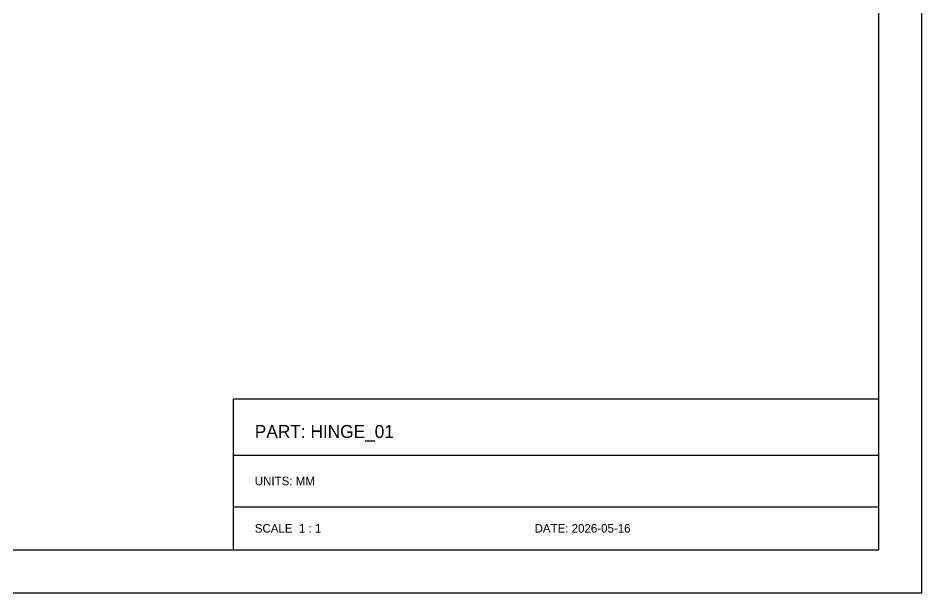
# Model space of a CAD drawing. Header units: metres. Extents: x 0 to 420, y 0 to 297.
# Drawn here: x 210 to 420, y 0 to 133.5 of the extents above; entities that cross this region are included whole.
import ezdxf

# ---------------------------------------------------------------- set-up
doc = ezdxf.new("R2010")
doc.units = ezdxf.units.M

msp = doc.modelspace()

# ---------------------------------------------------------------- linework, layer by layer
at = {"layer": 'BORDER'}
for p, q in [((260, 32), (410, 32)), ((260, 20), (410, 20))]:
    msp.add_line(p, q, dxfattribs=at)
for points in [[(0, 0), (420, 0), (420, 297), (0, 297), (0, 0)], [(10, 10), (410, 10), (410, 287), (10, 287), (10, 10)], [(260, 10), (410, 10), (410, 45), (260, 45), (260, 10)]]:
    msp.add_lwpolyline(points, dxfattribs=at)

# ---------------------------------------------------------------- texts
at = {"layer": 'DIMENSIONS', "color": 3}
msp.add_text('PART: HINGE_01', height=3, dxfattribs=at).set_placement((265, 36))
at = {"layer": 'DIMENSIONS'}
for s, p in [('UNITS: MM', (265, 25)), ('SCALE  1 : 1', (265, 14)), ('DATE: 2026-05-16', (330, 14))]:
    msp.add_text(s, height=2, dxfattribs=at).set_placement(p)

doc.saveas('drawing.dxf')
